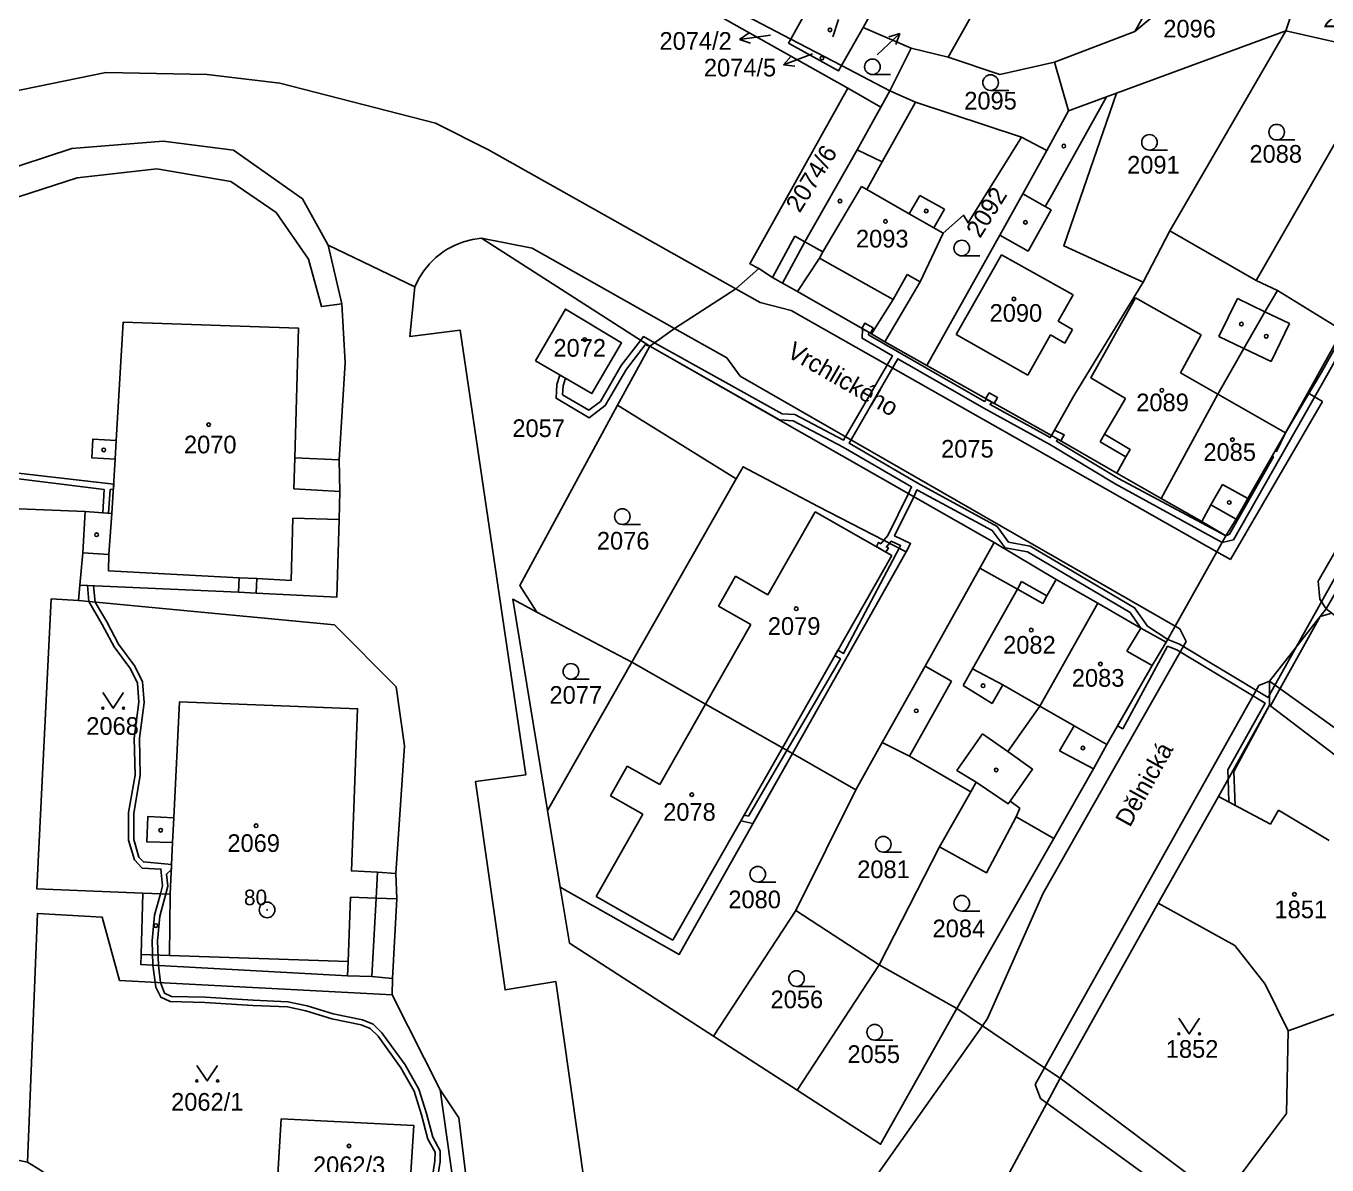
# Model space of a CAD drawing. Extents: x -784124 to -780570, y -980818 to -976926.
# Drawn here: x -782416.4 to -782291.2, y -978586.4 to -978476.8 of the extents above; entities that cross this region are included whole.
import ezdxf
from ezdxf.enums import TextEntityAlignment as Align

# ---------------------------------------------------------------- set-up
doc = ezdxf.new("R2010")
doc.units = 0
doc.header["$LTSCALE"] = 3.138375
doc.header["$MEASUREMENT"] = 0
doc.linetypes.add('0_051C', pattern=[0])
for name, color, linetype in [('1', 7, 'CONTINUOUS'), ('1008', 1, 'CONTINUOUS'), ('101', 1, 'CONTINUOUS'), ('1016', 1, 'CONTINUOUS'), ('1029', 1, 'CONTINUOUS'), ('18', 1, 'CONTINUOUS'), ('21800', 1, 'CONTINUOUS'), ('21900', 1, 'CONTINUOUS'), ('23700', 1, 'CONTINUOUS'), ('304', 1, 'CONTINUOUS'), ('314', 1, 'CONTINUOUS'), ('402', 1, 'CONTINUOUS'), ('404', 1, 'CONTINUOUS')]:
    doc.layers.add(name, color=color, linetype=linetype)

# ---------------------------------------------------------------- blocks, each defined once
blk = doc.blocks.new('4_02$0')
at = {"layer": '404', "color": 255, "linetype": 'Continuous'}
blk.add_circle((-0.01, 0), 0.175, dxfattribs=at)
blk = doc.blocks.new('1029$1')
at = {"layer": '1029', "color": 6, "linetype": 'Continuous'}
for p, q in [((0, 3), (-0.5, 2)), ((0, 0), (0, 3)), ((0, 3), (0.5, 2))]:
    blk.add_line(p, q, dxfattribs=at)
blk = doc.blocks.new('3_14$2')
at = {"layer": '314', "color": 255, "linetype": 'Continuous'}
blk.add_lwpolyline([(-1, 1.5), (0, 0), (1, 1.5)], dxfattribs=at)
for centre in [(-1, 0), (1, 0)]:
    blk.add_circle(centre, 0.1, dxfattribs=at)
blk = doc.blocks.new('3_04$3')
at = {"layer": '304', "color": 255, "linetype": 'Continuous'}
blk.add_line((0.01, 0), (1.76, 0), dxfattribs=at)
blk.add_circle((0.01, 0.75), 0.75, dxfattribs=at)
blk = doc.blocks.new('$15')
at = {"layer": '1', "color": 254, "linetype": 'Continuous'}
for points in [[(-55.475, 67.125), (-72.375, 36.885), (-75.825, 31.115), (-76.685, 29.325), (-76.805, 29.395), (-77.105, 28.875), (-76.975, 28.805), (-81.215, 21.355), (-81.565, 21.195), (-91.895, 26.735), (-97.855, 30.325), (-97.735, 30.505), (-98.345, 30.855), (-98.455, 30.665), (-104.245, 33.835), (-104.065, 34.065), (-104.595, 34.365), (-104.775, 34.135), (-115.925, 40.565), (-115.915, 40.805), (-116.505, 41.135), (-116.545, 40.225), (-113.645, 38.545), (-118.335, 30.415), (-123.025, 32.875), (-124.245, 32.945), (-136.525, 39.775), (-137.595, 40.375), (-137.855, 40.035), (-139.735, 37.585), (-141.735, 34.145), (-142.845, 33.295), (-145.375, 34.785), (-145.325, 35.635), (-145.095, 36.375), (-145.625, 36.675), (-145.925, 35.755), (-145.995, 34.445), (-142.805, 32.575), (-141.275, 33.745), (-139.235, 37.245), (-137.435, 39.595), (-136.965, 39.465), (-124.515, 32.355), (-123.185, 32.275), (-118.365, 29.755), (-111.795, 25.915), (-112.105, 25.275), (-114.075, 21.235), (-114.465, 20.785), (-114.755, 20.445), (-114.965, 20.575), (-115.185, 20.165), (-114.275, 19.635), (-114.025, 20.045), (-114.215, 20.145), (-113.915, 20.495), (-113.745, 20.695), (-112.855, 20.265), (-112.985, 20.015), (-118.345, 9.895), (-118.875, 10.195), (-119.175, 9.675), (-118.635, 9.375), (-123.795, 0.555), (-127.495, -5.765), (-127.915, -5.675), (-128.225, -6.225), (-127.055, -6.475), (-123.265, 0.245), (-112.325, 19.675), (-111.885, 20.455), (-113.425, 21.205), (-111.585, 24.975), (-111.275, 25.625), (-104.025, 21.715), (-102.795, 20.045), (-100.625, 19.655), (-90.765, 13.825), (-89.735, 12.315), (-87.295, 10.965), (-88.645, 8.735), (-91.985, 2.905), (-91.475, 2.635), (-87.155, 10.585), (-86.285, 10.235), (-77.785, 5.115), (-81.375, -1.325), (-81.345, -2.215), (-81.255, -4.405), (-80.645, -4.735), (-80.775, -1.465), (-77.355, 4.905), (-77.265, 4.835), (-72.485, 13.445), (-71.485, 13.725)], [(-65.635, 26.865), (-77.355, 5.905), (-77.495, 5.645), (-86.025, 10.775), (-87.145, 11.225), (-89.095, 12.515), (-90.345, 14.285), (-100.375, 20.205), (-102.455, 20.585), (-103.575, 22.115), (-111.255, 26.295), (-117.805, 30.125), (-113.125, 38.245), (-104.845, 33.485), (-98.425, 29.965), (-92.195, 26.215), (-81.915, 20.575), (-80.835, 20.835), (-71.835, 36.625), (-54.935, 66.845)]]:
    blk.add_lwpolyline(points, dxfattribs=at)
blk = doc.blocks.new('1_01$18')
at = {"layer": '101', "color": 3, "linetype": 'Continuous'}
for radius in [0.75, 0.03]:
    blk.add_circle((0, 0), radius, dxfattribs=at)

msp = doc.modelspace()

# ---------------------------------------------------------------- linework, layer by layer
at = {"layer": '1029', "color": 255, "linetype": 'Continuous'}
for p, q in [((-782338.77, -978477.84), (-782338.22, -978476.17)), ((-782334.52, -978479.58), (-782334.51, -978479.57))]:
    msp.add_line(p, q, dxfattribs=at)
at = {"layer": '21800', "color": 255, "linetype": 'Continuous'}
for p, q in [((-782334.02, -978489.86), (-782330.81, -978484.13)), ((-782317.84, -978493.29), (-782312.43, -978483.6)), ((-782403.21, -978487.87), (-782412.01, -978488.57)), ((-782396.45, -978488.73), (-782403.21, -978487.87)), ((-782292.07, -978530.21), (-782267.37, -978487.07)), ((-782412.01, -978488.57), (-782419.3, -978490.98)), ((-782389.82, -978493.44), (-782396.45, -978488.73)), ((-782336.45, -978488.71), (-782334.02, -978489.86)), ((-782335.52, -978492.54), (-782334.02, -978489.86)), ((-782336.03, -978492.25), (-782339.73, -978498.52)), ((-782335.52, -978492.54), (-782336.03, -978492.25)), ((-782335.52, -978492.54), (-782331.43, -978494.86)), ((-782330.39, -978493.1), (-782331.43, -978494.86)), ((-782328.04, -978494.43), (-782330.39, -978493.1)), ((-782318.33, -978494.16), (-782320.5, -978492.95)), ((-782387.34, -978497.9), (-782389.82, -978493.44)), ((-782329.05, -978496.21), (-782328.04, -978494.43)), ((-782319.98, -978498.45), (-782317.76, -978494.48)), ((-782318.33, -978494.16), (-782317.84, -978493.29)), ((-782317.76, -978494.48), (-782318.33, -978494.16)), ((-782331.43, -978494.86), (-782329.05, -978496.21)), ((-782342.43, -978497.01), (-782344.58, -978501)), ((-782342.43, -978497.01), (-782341.47, -978497.55)), ((-782329.05, -978496.21), (-782328.15, -978496.72)), ((-782322.71, -978496.91), (-782319.98, -978498.45)), ((-782367.72, -978498.18), (-782372.59, -978497.21)), ((-782354, -978505.9), (-782367.72, -978498.18)), ((-782341.47, -978497.55), (-782339.73, -978498.52)), ((-782342.18, -978502.36), (-782340.07, -978499.13)), ((-782339.73, -978498.52), (-782340.07, -978499.13)), ((-782340.07, -978499.13), (-782332.97, -978503.12)), ((-782322.54, -978498.83), (-782326.91, -978506.48)), ((-782315.65, -978502.67), (-782322.54, -978498.83)), ((-782332.97, -978503.12), (-782331.62, -978500.72)), ((-782331.62, -978500.72), (-782330.38, -978501.43)), ((-782348.1, -978502.1), (-782345.76, -978503.4)), ((-782332.97, -978503.12), (-782335.06, -978506.41)), ((-782317.09, -978505.21), (-782315.65, -978502.67)), ((-782309.65, -978502.97), (-782303.32, -978506.52)), ((-782301.62, -978506.68), (-782299.85, -978503.02)), ((-782299.85, -978503.02), (-782297.21, -978504.29)), ((-782345.76, -978503.4), (-782342.77, -978504.16)), ((-782342.77, -978504.16), (-782301.82, -978527.39)), ((-782297.21, -978504.29), (-782294.85, -978505.42)), ((-782315.73, -978505.99), (-782317.09, -978505.21)), ((-782294.85, -978505.42), (-782296.61, -978509.08)), ((-782348.96, -978508.74), (-782354, -978505.9)), ((-782326.91, -978506.48), (-782320.02, -978510.39)), ((-782320.02, -978510.39), (-782317.83, -978506.52)), ((-782317.83, -978506.52), (-782316.45, -978507.33)), ((-782316.45, -978507.33), (-782315.73, -978505.99)), ((-782303.32, -978506.52), (-782305.33, -978510.16)), ((-782299.23, -978507.83), (-782301.62, -978506.68)), ((-782296.61, -978509.08), (-782299.23, -978507.83)), ((-782347.7, -978510.48), (-782348.96, -978508.74)), ((-782305.83, -978534.54), (-782347.7, -978510.48)), ((-782301.74, -978512.22), (-782305.33, -978510.16)), ((-782348.08, -978520.36), (-782359.51, -978513.27)), ((-782310.63, -978512.63), (-782312.63, -978516.09)), ((-782295.23, -978515.95), (-782301.74, -978512.22)), ((-782300.51, -978528.14), (-782291.67, -978512.93)), ((-782291.67, -978512.93), (-782293.08, -978512.11)), ((-782407.83, -978518.49), (-782407.72, -978516.67)), ((-782312.63, -978516.09), (-782313.04, -978516.8)), ((-782313.04, -978516.8), (-782310.57, -978518.25)), ((-782310.57, -978518.25), (-782311.46, -978519.82)), ((-782390.65, -978521.32), (-782390.54, -978518.35)), ((-782386.21, -978521.59), (-782390.65, -978521.32)), ((-782301.28, -978520.93), (-782302.39, -978522.89)), ((-782298.85, -978522.27), (-782301.28, -978520.93)), ((-782302.39, -978522.89), (-782303.26, -978524.47)), ((-782302.39, -978522.89), (-782299.96, -978524.26)), ((-782408.45, -978527.66), (-782408.14, -978523.71)), ((-782390.91, -978530.15), (-782390.73, -978524.16)), ((-782390.73, -978524.16), (-782386.29, -978524.29)), ((-782340.48, -978523.54), (-782345.03, -978531.54)), ((-782333.09, -978527.76), (-782340.48, -978523.54)), ((-782410.95, -978527.51), (-782408.45, -978527.66)), ((-782408.45, -978527.66), (-782408.47, -978529.23)), ((-782343.63, -978546.27), (-782333.09, -978527.76)), ((-782301.82, -978527.39), (-782300.51, -978528.14)), ((-782408.47, -978529.23), (-782395.89, -978529.89)), ((-782321.02, -978530.99), (-782324.62, -978528.97)), ((-782411.23, -978530.6), (-782411.36, -978532.08)), ((-782395.89, -978529.89), (-782395.96, -978531.29)), ((-782395.89, -978529.89), (-782394.19, -978529.98)), ((-782394.27, -978531.38), (-782394.19, -978529.98)), ((-782394.19, -978529.98), (-782390.91, -978530.15)), ((-782348.14, -978529.74), (-782349.79, -978532.62)), ((-782345.03, -978531.54), (-782348.14, -978529.74)), ((-782320.61, -978530.26), (-782321.02, -978530.99)), ((-782318.17, -978531.63), (-782320.61, -978530.26)), ((-782317.29, -978530.06), (-782318.17, -978531.63)), ((-782291.93, -978531.95), (-782292.07, -978530.21)), ((-782321.02, -978530.99), (-782325.34, -978538.66)), ((-782321.02, -978530.99), (-782318.58, -978532.36)), ((-782318.58, -978532.36), (-782318.17, -978531.63)), ((-782291.32, -978532.89), (-782291.93, -978531.95)), ((-782349.79, -978532.62), (-782346.66, -978534.4)), ((-782283.61, -978538.83), (-782291.32, -978532.89)), ((-782346.66, -978534.4), (-782351.02, -978542.06)), ((-782305.38, -978534.8), (-782305.83, -978534.54)), ((-782309.14, -978534.75), (-782310.48, -978536.97)), ((-782304.78, -978536.04), (-782305.38, -978534.8)), ((-782318.53, -978560.25), (-782304.78, -978536.04)), ((-782310.48, -978536.97), (-782308.05, -978538.33)), ((-782327.37, -978539.83), (-782329.9, -978538.4)), ((-782325.34, -978538.66), (-782326.22, -978540.27)), ((-782325.34, -978538.66), (-782322.42, -978540.2)), ((-782331.4, -978547.05), (-782327.37, -978539.83)), ((-782326.22, -978540.27), (-782323.46, -978542.01)), ((-782323.46, -978542.01), (-782322.42, -978540.2)), ((-782322.42, -978540.2), (-782318.87, -978542.24)), ((-782297.79, -978540.25), (-782315.91, -978572.58)), ((-782296.75, -978539.86), (-782297.79, -978540.25)), ((-782289.11, -978545.34), (-782296.75, -978539.86)), ((-782351.02, -978542.06), (-782355.42, -978549.79)), ((-782318.87, -978542.24), (-782315.57, -978544.13)), ((-782316.96, -978546.56), (-782315.57, -978544.13)), ((-782315.57, -978544.13), (-782312.41, -978545.94)), ((-782326.86, -978548.43), (-782324.38, -978544.91)), ((-782324.38, -978544.91), (-782321.95, -978546.62)), ((-782354.17, -978564.77), (-782343.63, -978546.27)), ((-782313.7, -978548.28), (-782316.96, -978546.56)), ((-782358.55, -978548.01), (-782360.18, -978550.87)), ((-782355.42, -978549.79), (-782358.55, -978548.01)), ((-782325, -978549.55), (-782326.86, -978548.43)), ((-782360.18, -978550.87), (-782357.05, -978552.65)), ((-782320.78, -978552.06), (-782321.72, -978551.39)), ((-782321.15, -978552.9), (-782320.78, -978552.06)), ((-782301.67, -978550.93), (-782296.68, -978553.62)), ((-782402.3, -978555.38), (-782402.19, -978552.99)), ((-782357.05, -978552.65), (-782361.56, -978560.57)), ((-782296.68, -978553.62), (-782295.89, -978552.27)), ((-782295.89, -978552.27), (-782291.03, -978555.18)), ((-782382.73, -978560.74), (-782382.6, -978558.24)), ((-782402.59, -978566.24), (-782402.53, -978560.33)), ((-782385.42, -978566.83), (-782385.19, -978560.63)), ((-782385.19, -978560.63), (-782382.73, -978560.74)), ((-782382.73, -978560.74), (-782383.14, -978568.27)), ((-782380.74, -978560.8), (-782382.73, -978560.74)), ((-782361.56, -978560.57), (-782354.17, -978564.77)), ((-782323.89, -978572.32), (-782318.53, -978560.25)), ((-782402.59, -978566.24), (-782405.32, -978566.15)), ((-782402.59, -978566.24), (-782385.42, -978566.83)), ((-782385.42, -978566.83), (-782385.47, -978568.21)), ((-782381.13, -978568.45), (-782381.18, -978570.04)), ((-782324.38, -978573.02), (-782323.89, -978572.32)), ((-782315.91, -978572.58), (-782318.4, -978577.05)), ((-782318.4, -978577.05), (-782319.31, -978578.67)), ((-782376.55, -978579.17), (-782374.76, -978581.87)), ((-782319.31, -978578.67), (-782318.8, -978580.02)), ((-782318.8, -978580.02), (-782318.19, -978580.46)), ((-782318.19, -978580.46), (-782284.23, -978605.11)), ((-782374.76, -978581.87), (-782372.5, -978600.67)), ((-782416.26, -978586.13), (-782430.68, -978583.13))]:
    msp.add_line(p, q, dxfattribs=at)
for points in [[(-782309.65, -978502.97), (-782313.96, -978510.65), (-782310.63, -978512.63)], [(-782312.63, -978516.09), (-782310.18, -978517.55), (-782310.57, -978518.25)]]:
    msp.add_lwpolyline(points, dxfattribs=at)
at = {"layer": '21900', "color": 3, "linetype": 'Continuous'}
for p, q in [((-782302.78, -978465.11), (-782309.72, -978477.33)), ((-782342.82, -978478.05), (-782355.86, -978471.22)), ((-782322.79, -978471.05), (-782327.67, -978479.79)), ((-782295.19, -978477.26), (-782293.38, -978471.87)), ((-782337.34, -978482.79), (-782356.32, -978472.1)), ((-782342.82, -978478.05), (-782340.98, -978474.76)), ((-782337.94, -978480.6), (-782335.87, -978476.95)), ((-782335.87, -978476.95), (-782331.25, -978478.93)), ((-782342.82, -978478.05), (-782337.94, -978480.6)), ((-782309.72, -978477.33), (-782317.46, -978480.29)), ((-782295.19, -978477.26), (-782311.47, -978483.25)), ((-782295.19, -978477.26), (-782306.35, -978496.52)), ((-782285.53, -978479.44), (-782295.19, -978477.26)), ((-782331.25, -978478.93), (-782333.28, -978483.04)), ((-782327.67, -978479.79), (-782331.25, -978478.93)), ((-782285.53, -978479.44), (-782298.04, -978501.3)), ((-782333.28, -978483.04), (-782337.94, -978480.6)), ((-782316.09, -978484.95), (-782317.46, -978480.29)), ((-782337.34, -978482.79), (-782334.15, -978484.59)), ((-782333.28, -978483.04), (-782334.15, -978484.59)), ((-782334.15, -978484.59), (-782336.45, -978488.71)), ((-782316.09, -978484.95), (-782318.19, -978488.78)), ((-782318.19, -978488.78), (-782320.63, -978487.48)), ((-782306.35, -978496.52), (-782308.92, -978501.44)), ((-782306.35, -978496.52), (-782298.04, -978501.3)), ((-782356.37, -978507.6), (-782372.59, -978497.21)), ((-782345.91, -978500.13), (-782348.1, -978502.1)), ((-782298.04, -978501.3), (-782296, -978502.25)), ((-782289.73, -978506.09), (-782296, -978502.25)), ((-782356.37, -978507.6), (-782323.25, -978526.51)), ((-782329.74, -978509.48), (-782333.76, -978507.19)), ((-782317.75, -978516.21), (-782329.74, -978509.48)), ((-782367.27, -978533.19), (-782358.12, -978538.03)), ((-782366.22, -978552.29), (-782358.12, -978538.03)), ((-782336.56, -978550.29), (-782334.02, -978545.75)), ((-782342.67, -978546.82), (-782336.56, -978550.29)), ((-782342.33, -978561.9), (-782336.56, -978550.29)), ((-782328.5, -978555.8), (-782325.5, -978550.5)), ((-782365, -978559.66), (-782366.22, -978552.29)), ((-782334.32, -978567.15), (-782328.5, -978555.8)), ((-782317.5, -978555), (-782326.86, -978571.35)), ((-782342.33, -978561.9), (-782350.26, -978574.01)), ((-782334.32, -978567.15), (-782342.33, -978561.9)), ((-782316.9, -978578.06), (-782307.46, -978561.21)), ((-782334.32, -978567.15), (-782342.22, -978579.21)), ((-782326.86, -978571.35), (-782334.32, -978567.15)), ((-782326.86, -978571.35), (-782324.38, -978573.02)), ((-782350.26, -978574.01), (-782342.22, -978579.21)), ((-782301.33, -978589.73), (-782316.9, -978578.06))]:
    msp.add_line(p, q, dxfattribs=at)
for points in [[(-782293.38, -978471.87), (-782295.19, -978471.55), (-782302.06, -978470.9), (-782309.72, -978477.33)], [(-782340.98, -978474.76), (-782340.07, -978473.15), (-782335.24, -978475.84), (-782335.87, -978476.95)], [(-782337.94, -978480.6), (-782338.22, -978481.1), (-782343.03, -978478.43), (-782342.82, -978478.05)], [(-782317.46, -978480.29), (-782322.72, -978481.45), (-782327.67, -978479.79)], [(-782348.1, -978502.1), (-782371.92, -978488.72), (-782377.01, -978486.14), (-782391.97, -978482.3), (-782398.99, -978481.46), (-782408.72, -978481.27), (-782417.96, -978483.17), (-782425.46, -978486.61), (-782434.24, -978491.91), (-782441.45, -978497.31)], [(-782345.91, -978500.13), (-782346.75, -978499.68), (-782337.34, -978482.79)], [(-782320.63, -978487.48), (-782330.81, -978484.13), (-782333.28, -978483.04)], [(-782308.92, -978501.44), (-782316.56, -978497.96), (-782311.47, -978483.25)], [(-782311.47, -978483.25), (-782312.43, -978483.6), (-782316.09, -978484.95)], [(-782320.63, -978487.48), (-782325.76, -978495.75), (-782326.2, -978495), (-782328.15, -978496.72), (-782330.38, -978501.43), (-782333.76, -978507.19)], [(-782336.45, -978488.71), (-782341.47, -978497.55), (-782343.63, -978501.54)], [(-782318.19, -978488.78), (-782320.5, -978492.95), (-782322.71, -978496.91), (-782329.74, -978509.48)], [(-782386.02, -978503.52), (-782387.99, -978503.79), (-782389.22, -978499.23), (-782392.35, -978494.75), (-782396.7, -978491.77), (-782403.83, -978490.54), (-782411.49, -978491.4), (-782418.11, -978493.54), (-782425.36, -978497.91), (-782434.81, -978504.45), (-782441.23, -978509.91), (-782446.17, -978515.57)], [(-782386.02, -978503.52), (-782387.34, -978497.9), (-782378.99, -978501.89)], [(-782372.59, -978497.21), (-782373.454, -978497.333), (-782374.299, -978497.555), (-782375.112, -978497.871), (-782375.885, -978498.279), (-782376.284, -978498.537), (-782376.973, -978499.074), (-782377.595, -978499.687), (-782378.143, -978500.366), (-782378.61, -978501.104), (-782378.99, -978501.89)], [(-782343.63, -978501.54), (-782344.58, -978501), (-782345.91, -978500.13)], [(-782378.99, -978501.89), (-782379.48, -978506.67), (-782374.62, -978506.07), (-782368.3, -978548.85), (-782373.15, -978549.5), (-782370.32, -978569.56), (-782365.42, -978568.76), (-782361.98, -978593.17), (-782366.8, -978593.74), (-782365.2, -978599.42)], [(-782333.76, -978507.19), (-782335.06, -978506.41), (-782342.18, -978502.36), (-782343.63, -978501.54)], [(-782308.92, -978501.44), (-782315.6, -978512.4), (-782317.75, -978516.21)], [(-782356.37, -978507.6), (-782354, -978505.9), (-782348.1, -978502.1)], [(-782296, -978502.25), (-782297.21, -978504.29), (-782299.23, -978507.83), (-782301.74, -978512.22), (-782307.19, -978522.27)], [(-782386.29, -978518.55), (-782385.7, -978509.19), (-782386.02, -978503.52)], [(-782367.4, -978509.02), (-782364.49, -978504.03), (-782359.12, -978507.28), (-782361.96, -978512.16), (-782367.4, -978509.02)], [(-782386.29, -978518.55), (-782390.54, -978518.35), (-782390.2, -978505.86), (-782407.05, -978505.29), (-782407.72, -978516.67), (-782409.98, -978516.54), (-782410.09, -978518.35), (-782407.83, -978518.49), (-782408.14, -978523.71), (-782410.72, -978523.51)], [(-782289.73, -978506.09), (-782293.08, -978512.11), (-782295.23, -978515.95), (-782298.85, -978522.27), (-782299.96, -978524.26), (-782300.97, -978525.87)], [(-782367.27, -978533.19), (-782368.88, -978530.65), (-782359.51, -978513.27), (-782356.37, -978507.6)], [(-782446.17, -978515.57), (-782445.36, -978517), (-782425.87, -978522.92), (-782410.72, -978523.51)], [(-782307.19, -978522.27), (-782311.46, -978519.82), (-782317.75, -978516.21)], [(-782410.72, -978523.51), (-782410.95, -978527.51), (-782411.23, -978530.6), (-782395.96, -978531.29), (-782394.27, -978531.38), (-782386.49, -978531.76), (-782386.29, -978524.29), (-782386.21, -978521.59), (-782386.29, -978518.55)], [(-782358.12, -978538.03), (-782348.08, -978520.36), (-782347.42, -978519.21), (-782340.18, -978523.02), (-782331.73, -978527.39), (-782342.67, -978546.82)], [(-782300.97, -978525.87), (-782303.26, -978524.47), (-782307.19, -978522.27)], [(-782334.02, -978545.75), (-782329.9, -978538.4), (-782324.62, -978528.97), (-782323.25, -978526.51)], [(-782323.25, -978526.51), (-782317.29, -978530.06), (-782313.27, -978532.35)], [(-782300.97, -978525.87), (-782301.82, -978527.39), (-782305.83, -978534.54), (-782306.7, -978536.1)], [(-782380.82, -978558.34), (-782379.99, -978546.06), (-782380.8, -978540.4), (-782386.73, -978534.41), (-782411.36, -978532.08), (-782413.98, -978531.93), (-782415.38, -978559.82), (-782405.16, -978560.26)], [(-782366.22, -978552.29), (-782369.58, -978531.96), (-782367.27, -978533.19)], [(-782296.76, -978542.16), (-782296.75, -978539.86), (-782291.32, -978532.89), (-782290.46, -978531.43)], [(-782325.5, -978550.5), (-782325, -978549.55), (-782321.89, -978551.64), (-782321.72, -978551.39), (-782319.55, -978548.33), (-782321.95, -978546.62), (-782318.87, -978542.24), (-782313.27, -978532.35)], [(-782313.27, -978532.35), (-782309.14, -978534.75), (-782306.7, -978536.1)], [(-782306.7, -978536.1), (-782308.05, -978538.33), (-782312.41, -978545.94), (-782313.7, -978548.28), (-782317.5, -978555)], [(-782342.67, -978546.82), (-782343.63, -978546.27), (-782351.02, -978542.06), (-782358.12, -978538.03)], [(-782405.16, -978560.26), (-782402.53, -978560.33), (-782402.3, -978555.38), (-782404.77, -978555.32), (-782404.69, -978552.87), (-782402.19, -978552.99), (-782401.64, -978541.85), (-782384.51, -978542.5), (-782385.09, -978558.11), (-782382.6, -978558.24), (-782380.82, -978558.34)], [(-782307.46, -978561.21), (-782301.67, -978550.93), (-782296.76, -978542.16)], [(-782296.76, -978542.16), (-782290.44, -978546.97), (-782285.11, -978553.41), (-782279.83, -978568.03)], [(-782325.5, -978550.5), (-782331.4, -978547.05), (-782334.02, -978545.75)], [(-782365, -978559.66), (-782353.55, -978566.15), (-782353.12, -978565.36), (-782342.67, -978546.82)], [(-782328.5, -978555.8), (-782324, -978558.3), (-782321.15, -978552.9), (-782317.5, -978555)], [(-782380.82, -978558.34), (-782380.74, -978560.8), (-782381.13, -978568.45), (-782383.14, -978568.27), (-782385.47, -978568.21), (-782405.35, -978567.12), (-782405.32, -978566.15), (-782405.16, -978560.26)], [(-782350.26, -978574.01), (-782364.11, -978565.05), (-782365, -978559.66)], [(-782307.46, -978561.21), (-782300.11, -978565.29), (-782297.19, -978569), (-782294.96, -978573.5)], [(-782405.76, -978600.91), (-782400.27, -978600.8), (-782397.68, -978597.28), (-782397.13, -978594.3), (-782397.2, -978591.09), (-782393.74, -978591.49), (-782393.59, -978594.52), (-782392.3, -978598.51), (-782391.43, -978599.08), (-782374.22, -978602.8), (-782373.24, -978602.62), (-782376.55, -978579.17), (-782381.18, -978570.04), (-782407.4, -978568.64), (-782409.09, -978562.55), (-782415.31, -978562.2), (-782416.26, -978586.13)], [(-782294.96, -978573.5), (-782285.18, -978569.96), (-782279.83, -978568.03)], [(-782342.22, -978579.21), (-782334.18, -978584.41), (-782326.86, -978571.35)], [(-782354.33, -978605.68), (-782346.41, -978602.89), (-782340.41, -978595.7), (-782324.38, -978573.02)], [(-782324.38, -978573.02), (-782318.4, -978577.05), (-782316.9, -978578.06)], [(-782301.33, -978589.73), (-782296.36, -978583.12), (-782295.13, -978581.46), (-782294.96, -978573.5)], [(-782316.9, -978578.06), (-782318.19, -978580.46), (-782321.78, -978587.13), (-782322.56, -978588.58)], [(-782391.86, -978581.95), (-782392.31, -978589.46), (-782379.57, -978590.14), (-782379.09, -978582.62), (-782391.86, -978581.95)], [(-782416.26, -978586.13), (-782415.013, -978586.895), (-782413.82, -978587.744), (-782412.689, -978588.672), (-782411.623, -978589.675), (-782410.629, -978590.748), (-782409.896, -978591.643), (-782409.04, -978592.83), (-782408.267, -978594.073), (-782407.581, -978595.365), (-782406.984, -978596.701), (-782406.481, -978598.075), (-782406.072, -978599.48), (-782405.76, -978600.91)]]:
    msp.add_lwpolyline(points, dxfattribs=at)
at = {"layer": '23700', "color": 255, "linetype": '0_051C'}
for points in [[(-782335.98, -978505.89), (-782335.16, -978506.35), (-782334.9, -978505.85), (-782335.71, -978505.4), (-782335.98, -978505.89)], [(-782324.08, -978512.66), (-782323.25, -978513.12), (-782322.93, -978512.55), (-782323.72, -978512.1), (-782324.08, -978512.66)], [(-782317.45, -978515.68), (-782317.75, -978516.21), (-782316.84, -978516.73), (-782316.51, -978516.15), (-782317.45, -978515.68)]]:
    msp.add_lwpolyline(points, close=True, dxfattribs=at)
for points in [[(-782419.74, -978520.06), (-782408.89, -978521.4), (-782409.02, -978523.64), (-782408.46, -978523.68), (-782408.3, -978521.4), (-782408, -978521.38), (-782408, -978521.38), (-782407.97, -978520.88), (-782419.69, -978519.54)], [(-782377.13, -978589.76), (-782376.56, -978586.06), (-782376.55, -978585.04), (-782377.28, -978583.74), (-782377.86, -978581.45), (-782378.61, -978579.11), (-782379.93, -978576.77), (-782382.16, -978573.7), (-782383.01, -978572.86), (-782384.02, -978572.44), (-782386.86, -978571.87), (-782389.35, -978571.09), (-782391.2, -978570.7), (-782394.56, -978570.56), (-782399.18, -978570.26), (-782402.42, -978570.18), (-782403.07, -978569.88), (-782403.47, -978568.85), (-782403.65, -978567.21), (-782403.76, -978564.85), (-782403.53, -978562.45), (-782402.96, -978560.32), (-782402.76, -978559.57), (-782402.88, -978558.41), (-782402.42, -978557.98), (-782402.4, -978557.49), (-782405.11, -978557.24), (-782405.54, -978556.77), (-782406.04, -978555.07), (-782406.04, -978552.54), (-782405.41, -978548.93), (-782405.49, -978545.34), (-782405.05, -978541.89), (-782405.19, -978539.9), (-782405.94, -978538.39), (-782407.52, -978536.29), (-782408.63, -978534.15), (-782409.75, -978532.23), (-782409.91, -978530.66), (-782410.49, -978530.63), (-782410.36, -978532.17), (-782409.07, -978534.39), (-782407.94, -978536.55), (-782406.36, -978538.65), (-782405.69, -978540.04), (-782405.55, -978541.87), (-782405.99, -978545.32), (-782405.91, -978548.89), (-782406.54, -978552.5), (-782406.54, -978555.15), (-782405.98, -978557.03), (-782405.24, -978557.84), (-782403.43, -978557.93), (-782403.26, -978559.53), (-782403.47, -978560.3), (-782404.03, -978562.37), (-782404.26, -978564.83), (-782404.19, -978567.18), (-782403.97, -978568.82), (-782403.91, -978569.31), (-782403.43, -978570.26), (-782402.54, -978570.68), (-782399.2, -978570.76), (-782394.58, -978571.06), (-782391.26, -978571.2), (-782389.47, -978571.57), (-782386.98, -978572.35), (-782384.16, -978572.92), (-782383.29, -978573.28), (-782382.54, -978574.02), (-782380.35, -978577.05), (-782379.07, -978579.31), (-782378.34, -978581.59), (-782377.74, -978583.92), (-782377.05, -978585.16), (-782377.06, -978586.02), (-782377.63, -978589.7)]]:
    msp.add_lwpolyline(points, dxfattribs=at)

# ---------------------------------------------------------------- block references
at = {"layer": '101', "color": 0, "linetype": 'ByBlock'}
msp.add_blockref('1_01$18', (-782393.21, -978561.86), dxfattribs=at)
at = {"layer": '1029', "color": 0, "linetype": 'ByBlock'}
for p, rotation in [((-782344.79, -978477.68), 98), ((-782334.51, -978479.57), 313), ((-782340.73, -978479.46), 111)]:
    msp.add_blockref('1029$1', p, dxfattribs=dict(at, rotation=rotation))
at = {"layer": '23700', "color": 0, "linetype": 'ByBlock'}
msp.add_blockref('$15', (-782219.405, -978547.065), dxfattribs=at)
at = {"layer": '304', "color": 0, "linetype": 'ByBlock'}
for p in [(-782334.98, -978481.47), (-782323.61, -978482.99), (-782296.08, -978487.76), (-782308.32, -978488.74), (-782326.38, -978498.92), (-782359.04, -978524.76), (-782363.99, -978539.66), (-782333.93, -978556.29), (-782346.01, -978559.18), (-782326.38, -978561.97), (-782342.28, -978569.22), (-782334.76, -978574.38)]:
    msp.add_blockref('3_04$3', p, dxfattribs=at)
at = {"layer": '314', "color": 0, "linetype": 'ByBlock'}
for p in [(-782408.02, -978542.45), (-782304.49, -978573.79), (-782398.97, -978578.32)]:
    msp.add_blockref('3_14$2', p, dxfattribs=at)
at = {"layer": '402', "color": 0, "linetype": 'ByBlock'}
for p in [(-782316.54, -978488.35), (-782338.08, -978493.64), (-782329.78, -978494.6), (-782320.23, -978495.69), (-782299.45, -978505.48), (-782297.06, -978506.65), (-782408.92, -978517.59), (-782300.63, -978522.65), (-782409.61, -978525.76), (-782324.31, -978540.29), (-782330.74, -978542.7), (-782314.71, -978546.28), (-782323.05, -978548.39), (-782403.44, -978554.19), (-782403.9, -978563.37)]:
    msp.add_blockref('4_02$0', p, dxfattribs=at)
at = {"layer": '404', "color": 0, "linetype": 'ByBlock'}
for p in [(-782339.04, -978477.17), (-782339.81, -978479.88), (-782333.7, -978495.6), (-782321.34, -978503.07), (-782362.64, -978506.97), (-782307.11, -978511.85), (-782398.82, -978515.16), (-782300.32, -978516.6), (-782342.29, -978532.88), (-782319.68, -978534.93), (-782313.02, -978538.19), (-782352.34, -978550.77), (-782394.26, -978553.76), (-782294.35, -978560.36), (-782385.32, -978584.58)]:
    msp.add_blockref('4_02$0', p, dxfattribs=at)

# ---------------------------------------------------------------- texts
at = {"layer": '1008', "color": 255, "linetype": 'Continuous'}
for s, rotation, p in [('Vrchlického', 330, (-782343.56, -978509)), ('Dělnická', 61, (-782309.75, -978554.23))]:
    msp.add_text(s, height=1.7, rotation=rotation, dxfattribs=at).set_placement(p, align=Align.BOTTOM_LEFT)
at = {"layer": '1016', "color": 214, "linetype": 'Continuous'}
msp.add_text('80', height=1.5, dxfattribs=at).set_placement((-782393.21, -978561.86), align=Align.BOTTOM_RIGHT)
at = {"layer": '18', "color": 255, "linetype": 'Continuous'}
for s, p in [('2097', (-782291.59, -978477.44)), ('2096', (-782306.98, -978478.41)), ('2095', (-782326.13, -978485.34)), ('2088', (-782298.69, -978490.46)), ('2091', (-782310.46, -978491.51)), ('2093', (-782336.55, -978498.62)), ('2090', (-782323.69, -978505.77)), ('2072', (-782365.66, -978509.13)), ('2089', (-782309.58, -978514.38)), ('2057', (-782369.61, -978516.86)), ('2070', (-782401.21, -978518.43)), ('2075', (-782328.36, -978518.84)), ('2085', (-782303.12, -978519.16)), ('2076', (-782361.48, -978527.69)), ('2079', (-782345.03, -978535.9)), ('2082', (-782322.39, -978537.71)), ('2083', (-782315.78, -978540.89)), ('2077', (-782366.04, -978542.53)), ('2068', (-782410.61, -978545.52)), ('2078', (-782355.1, -978553.79)), ('2069', (-782397.03, -978556.79)), ('2081', (-782336.43, -978559.31)), ('2080', (-782348.83, -978562.21)), ('1851', (-782296.28, -978563.17)), ('2084', (-782329.18, -978565)), ('2056', (-782344.77, -978571.83)), ('1852', (-782306.74, -978576.6)), ('2055', (-782337.37, -978577.1))]:
    msp.add_text(s, height=1.7, dxfattribs=at).set_placement(p, align=Align.BOTTOM_LEFT)
for s, p in [('2074/2', (-782348.5, -978478.23)), ('2074/5', (-782344.23, -978480.8))]:
    msp.add_text(s, height=1.7, dxfattribs=at).set_placement(p, align=Align.MIDDLE_RIGHT)
for s, p in [('2074/6', (-782341.54, -978495.13)), ('2092', (-782324.18, -978497.57))]:
    msp.add_text(s, height=1.7, rotation=58, dxfattribs=at).set_placement(p, align=Align.BOTTOM_LEFT)
for s, p in [('2062/1', (-782398.97, -978581.69)), ('2062/3', (-782385.32, -978587.79))]:
    msp.add_text(s, height=1.7, dxfattribs=at).set_placement(p, align=Align.BOTTOM_CENTER)

doc.saveas('drawing.dxf')
